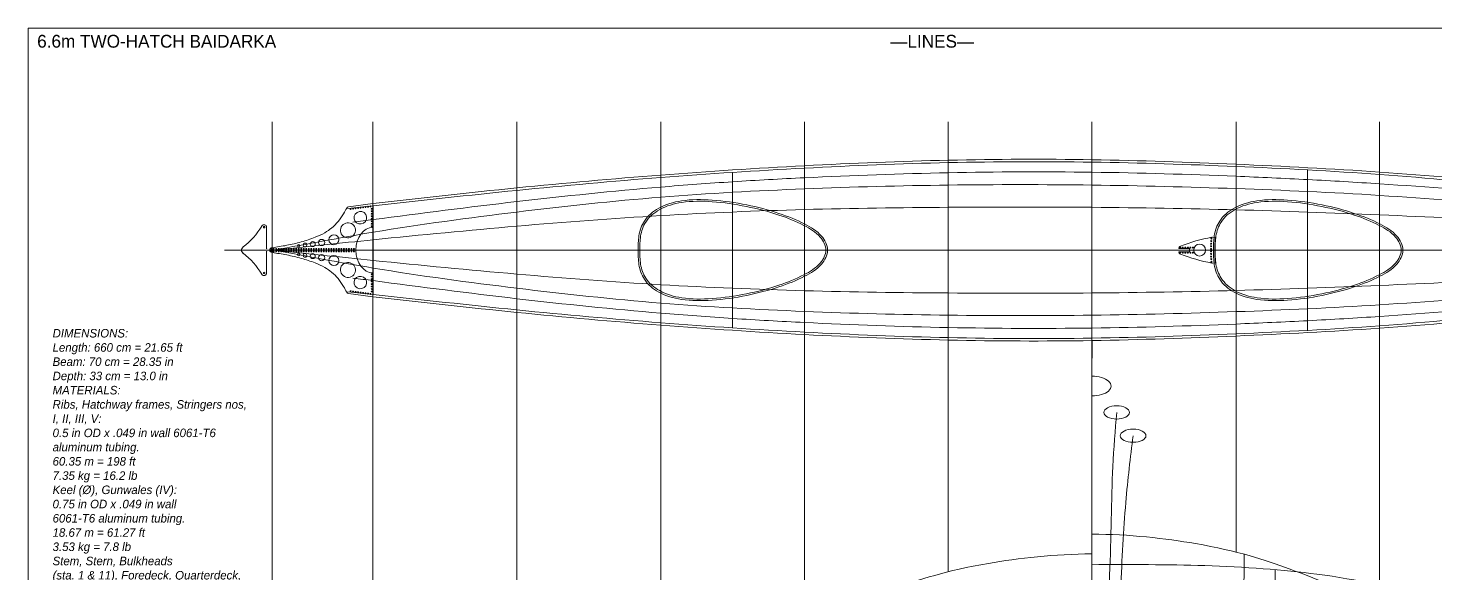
# Model space of a CAD drawing. Header units: centimetres. Extents: x -53 to 53, y -40 to 40.
# Drawn here: x -52.7 to 17, y 13 to 40 of the extents above; entities that cross this region are included whole.
import ezdxf

# ---------------------------------------------------------------- set-up
doc = ezdxf.new("R2010")
doc.units = ezdxf.units.CM
for name, color, linetype in [('Hatchways', 7, 'Continuous'), ('Layer1', 7, 'Continuous'), ('Partner', 7, 'Continuous'), ('Plan', 7, 'Continuous'), ('Quarterdeck', 7, 'Continuous'), ('Rudder', 7, 'Continuous'), ('Sections', 7, 'Continuous'), ('Stringers', 7, 'Continuous')]:
    doc.layers.add(name, color=color, linetype=linetype)

msp = doc.modelspace()

# ---------------------------------------------------------------- linework, layer by layer
at = {"layer": 'Hatchways', "color": 7, "lineweight": 9}
for points, knots in [([(-22.478, 28.999), (-22.479, 28.761), (-22.481, 28.263), (-22.205, 27.463), (-21.428, 26.815), (-20.234, 26.476), (-18.744, 26.486), (-17.119, 26.718), (-15.579, 27.12), (-14.325, 27.621), (-13.41, 28.162), (-12.969, 28.999), (-13.41, 29.835), (-14.325, 30.377), (-15.579, 30.877), (-17.119, 31.279), (-18.744, 31.511), (-20.234, 31.521), (-21.428, 31.183), (-22.205, 30.534), (-22.481, 29.734), (-22.479, 29.236), (-22.478, 28.999)], [0, 0, 0, 0, 0.030333, 0.063475, 0.104491, 0.155059, 0.220228, 0.293819, 0.36459, 0.42361, 0.467596, 0.5, 0.532404, 0.57639, 0.63541, 0.706181, 0.779772, 0.844941, 0.895509, 0.936525, 0.969667, 1, 1, 1, 1]), ([(-22.398, 28.999), (-22.398, 28.765), (-22.398, 28.282), (-22.13, 27.509), (-21.377, 26.885), (-20.218, 26.557), (-18.745, 26.563), (-17.124, 26.807), (-15.591, 27.188), (-14.362, 27.703), (-13.482, 28.211), (-13.057, 28.999), (-13.482, 29.786), (-14.362, 30.294), (-15.591, 30.81), (-17.124, 31.19), (-18.745, 31.434), (-20.218, 31.44), (-21.377, 31.113), (-22.13, 30.489), (-22.398, 29.715), (-22.398, 29.233), (-22.398, 28.999)], [0, 0, 0, 0, 0.030416, 0.06271, 0.103132, 0.153648, 0.219187, 0.293811, 0.366807, 0.425735, 0.469548, 0.5, 0.530452, 0.574265, 0.633193, 0.706189, 0.780813, 0.846352, 0.896868, 0.93729, 0.969584, 1, 1, 1, 1]), ([(6.028, 28.999), (6.027, 28.761), (6.025, 28.263), (6.301, 27.463), (7.078, 26.815), (8.272, 26.476), (9.762, 26.486), (11.387, 26.718), (12.927, 27.12), (14.18, 27.621), (15.095, 28.162), (15.537, 28.999), (15.095, 29.835), (14.18, 30.377), (12.927, 30.877), (11.387, 31.279), (9.762, 31.511), (8.272, 31.521), (7.078, 31.183), (6.301, 30.534), (6.025, 29.734), (6.027, 29.236), (6.028, 28.999)], [0, 0, 0, 0, 0.030333, 0.063475, 0.104491, 0.155059, 0.220228, 0.293819, 0.36459, 0.42361, 0.467596, 0.5, 0.532404, 0.57639, 0.63541, 0.706181, 0.779772, 0.844941, 0.895509, 0.936525, 0.969667, 1, 1, 1, 1]), ([(6.108, 28.999), (6.108, 28.765), (6.109, 28.283), (6.376, 27.51), (7.128, 26.885), (8.293, 26.556), (9.764, 26.566), (11.38, 26.806), (12.915, 27.188), (14.143, 27.702), (15.027, 28.213), (15.446, 28.999), (15.027, 29.784), (14.143, 30.295), (12.914, 30.81), (11.378, 31.191), (9.762, 31.433), (8.292, 31.441), (7.128, 31.112), (6.376, 30.488), (6.108, 29.715), (6.108, 29.233), (6.108, 28.999)], [0, 0, 0, 0, 0.03051, 0.062873, 0.103279, 0.153647, 0.219416, 0.294086, 0.367017, 0.425808, 0.469501, 0.499996, 0.530491, 0.574183, 0.632975, 0.705905, 0.78074, 0.846354, 0.896722, 0.937128, 0.969491, 1, 1, 1, 1]), ([(0, 14.918), (0, 14.918), (1.832, 14.918), (6.298, 14.397), (10.366, 13.048), (14.488, 11.263), (17.53, 9.713), (19.482, 9.112), (19.53, 10.165), (16.912, 11.788), (11.92, 12.975), (5.731, 13.424), (1.872, 13.412), (0, 13.405)], [0, 0, 0, 0, 0, 0.060903, 0.148531, 0.266385, 0.412377, 0.561627, 0.692703, 0.793736, 0.874581, 0.939168, 1, 1, 1, 1]), ([(0, 12.425), (-1.872, 12.431), (-5.731, 12.444), (-11.92, 11.995), (-16.912, 10.808), (-19.53, 9.185), (-19.482, 8.132), (-17.53, 8.733), (-14.488, 10.283), (-10.366, 12.068), (-6.298, 13.416), (-1.832, 13.938), (0, 13.938)], [0, 0, 0, 0, 0.060832, 0.125419, 0.206264, 0.307297, 0.438373, 0.587623, 0.733615, 0.851469, 0.939097, 1, 1, 1, 1])]:
    msp.add_open_spline(points, degree=3, knots=knots, dxfattribs=at)
at = {"layer": 'Layer1', "color": 7, "lineweight": 9}
for p, q in [((-52.705, -40.005), (-52.705, 40.005)), ((-52.705, 40.005), (52.705, 40.005)), ((-17.812, 25.146), (-17.812, 32.851)), ((10.688, 25.02), (10.688, 32.977)), ((0.015, 24.517), (0, 22.748))]:
    msp.add_line(p, q, dxfattribs=at)
at = {"layer": 'Partner', "color": 7, "lineweight": 9}
for p, q in [((6.121, 29.625), (5.976, 29.643)), ((4.829, 29.078), (4.304, 29.078)), ((4.829, 28.919), (4.304, 28.919)), ((4.829, 29.078), (4.829, 28.999)), ((4.829, 28.919), (4.829, 28.999)), ((6.121, 28.372), (5.976, 28.354))]:
    msp.add_line(p, q, dxfattribs=at)
for centre, radius in [((5.336, 28.999), 0.294), ((4.379, 28.874), 0.025), ((4.504, 28.874), 0.025), ((4.629, 28.874), 0.025), ((4.754, 28.874), 0.025), ((4.879, 28.874), 0.025), ((5.004, 28.874), 0.025), ((5.904, 28.936), 0.025), ((5.904, 28.808), 0.025), ((5.907, 28.68), 0.025), ((5.914, 28.552), 0.025), ((5.923, 28.424), 0.025)]:
    msp.add_circle(centre, radius, dxfattribs=at)
at = {"layer": 'Partner', "color": 7, "lineweight": 9, "extrusion": (0, 0, -1)}
for centre in [(-5.907, 29.318), (-5.914, 29.446), (-5.923, 29.573), (-4.379, 29.123), (-4.504, 29.123), (-4.629, 29.123), (-4.754, 29.123), (-4.879, 29.123), (-5.004, 29.123), (-5.904, 29.189), (-5.904, 29.061)]:
    msp.add_circle(centre, 0.025, dxfattribs=at)
at = {"layer": 'Partner', "color": 7, "lineweight": 9}
for centre, radius, start, end in [((7.667, 20.678), 9.128, 100.93091, 111.05251), ((4.427, 28.919), 0.125, 180, 251.71442), ((5.964, 28.479), 0.125, 257.31788, 278.28871)]:
    msp.add_arc(centre, radius, start, end, dxfattribs=at)
at = {"layer": 'Partner', "color": 7, "lineweight": 9, "extrusion": (0, 0, -1)}
for centre, radius, start, end in [((-5.964, 29.518), 0.125, 77.31788, 98.28871), ((-4.427, 29.078), 0.125, 0, 71.71442), ((-7.667, 37.319), 9.128, 280.93091, 291.05251)]:
    msp.add_arc(centre, radius, start, end, dxfattribs=at)
at = {"layer": 'Partner', "color": 7, "lineweight": 9}
for points in [[(6.092, 28.999), (6.092, 29.057), (6.092, 29.173), (6.099, 29.382), (6.11, 29.532), (6.121, 29.625)], [(6.092, 28.999), (6.092, 28.94), (6.092, 28.824), (6.099, 28.615), (6.11, 28.465), (6.121, 28.372)]]:
    msp.add_open_spline(points, degree=3, knots=[0, 0, 0, 0, 0.280108, 0.552357, 1, 1, 1, 1], dxfattribs=at)
at = {"layer": 'Plan', "color": 7, "lineweight": 9}
for p, q in [((-40.61, 35.358), (-40.61, -35.362)), ((-35.625, -35.362), (-35.625, 35.358)), ((-28.5, 31.96), (-28.5, 35.358)), ((-21.36, 35.358), (-21.36, 4.407)), ((-14.235, 35.358), (-14.235, 33.061)), ((-7.125, 33.336), (-7.125, 35.358)), ((0, 35.358), (0, 33.361)), ((7.14, 35.358), (7.14, 33.149)), ((14.25, 32.75), (14.25, 35.358)), ((-14.235, 33.061), (-14.235, 24.936)), ((-7.125, 24.661), (-7.125, 33.336)), ((0, 33.361), (0, -22.742)), ((7.14, 33.149), (7.14, 24.849)), ((-21.36, 25.399), (-21.36, 32.599)), ((14.25, 25.247), (14.25, 32.75)), ((-28.5, 26.038), (-28.5, 31.96)), ((-42.972, 28.999), (41.89, 28.999)), ((-28.5, 1.577), (-28.5, 26.816)), ((14.25, 12.382), (14.25, 26.026)), ((-14.235, 25.715), (-14.235, 11.405)), ((-7.125, 13.052), (-7.125, 25.44)), ((7.14, 25.627), (7.14, 14.029))]:
    msp.add_line(p, q, dxfattribs=at)
for points in [[(-35.61, 31.318), (-33.236, 31.582), (-28.492, 32.11), (-21.367, 32.751), (-14.24, 33.211), (-7.113, 33.5), (0.015, 33.528), (7.141, 33.274), (16.66, 32.793), (26.167, 31.761), (33.273, 30.762), (35.65, 30.428)], [(-35.61, 26.679), (-33.236, 26.415), (-28.492, 25.888), (-21.367, 25.246), (-14.24, 24.786), (-7.113, 24.497), (0.015, 24.469), (7.141, 24.723), (16.66, 25.205), (26.167, 26.236), (33.273, 27.235), (35.65, 27.569)]]:
    msp.add_open_spline(points, degree=3, knots=[0, 0, 0, 0, 0.100221, 0.200261, 0.300113, 0.39983, 0.499473, 0.599088, 0.698955, 0.899286, 1, 1, 1, 1], dxfattribs=at)
at = {"layer": 'Quarterdeck', "color": 7, "lineweight": 9}
for p, q in [((-36.83, 31.15), (-35.624, 31.308)), ((-35.624, 31.308), (-35.617, 30.127)), ((-40.733, 28.999), (-36.474, 28.999)), ((-40.733, 28.999), (-36.474, 28.999)), ((-35.624, 26.689), (-35.617, 27.87)), ((-36.83, 26.847), (-35.624, 26.689))]:
    msp.add_line(p, q, dxfattribs=at)
for centre, major_axis, ratio, start_param, end_param in [((-36.816, 31.034), (-0.0939, -0.0727), 0.986376, 4.183072, 5.178781), ((-36.729, 31.039), (0.0177, 0.0139), 0.986133, 5.619718405482762, 11.90290371266235), ((-36.606, 31.055), (0.0177, 0.0139), 0.986133, 5.619718405488946, 11.90290371266853), ((-36.245, 30.606), (-0.246, -0.192), 0.986133, 4.988255, 11.27144), ((-36.482, 31.071), (0.0177, 0.0139), 0.986133, 5.619718405545169, 11.90290371272475), ((-36.359, 31.087), (0.0177, 0.0139), 0.986133, 5.619718405488946, 11.90290371266853), ((-36.235, 31.103), (0.0177, 0.0139), 0.986133, 5.619718405488946, 11.90290371266853), ((-36.112, 31.12), (0.0177, 0.0139), 0.986133, 5.619718405482762, 11.90290371266235), ((-35.988, 31.136), (0.0177, 0.0139), 0.986133, 5.619718405488946, 11.90290371266853), ((-35.865, 31.152), (0.0177, 0.0139), 0.986133, 5.619718405545169, 11.90290371272475), ((-35.741, 31.168), (0.0177, 0.0139), 0.986133, 5.619718405488946, 11.90290371266853), ((-35.685, 31.05), (0.0177, 0.0139), 0.986133, 5.619718405488946, 11.90290371266853), ((-35.684, 30.927), (0.0177, 0.0139), 0.986133, 5.619718405488946, 11.90290371266853), ((-35.683, 30.803), (0.0177, 0.0139), 0.986133, 5.619718405488946, 11.90290371266853), ((-35.682, 30.679), (0.0177, 0.0139), 0.986133, 5.619718405538983, 11.90290371271857), ((-36.86, 29.981), (-0.295, -0.231), 0.986133, 5.145357, 11.428542), ((-35.682, 30.555), (0.0177, 0.0139), 0.986133, 5.619718405538983, 11.90290371271857), ((-35.681, 30.431), (0.0177, 0.0139), 0.986133, 5.619718405488946, 11.90290371266853), ((-35.68, 30.307), (0.0177, 0.0139), 0.986133, 5.619718405488946, 11.90290371266853), ((-35.679, 30.183), (0.0177, 0.0139), 0.986133, 5.619718405488946, 11.90290371266853), ((-39.301, 29.217), (-0.0492, -0.0385), 0.986133, 5.619718405488408, 11.90290371266799), ((-38.983, 29.257), (-0.0739, -0.0577), 0.986133, 5.619718405501113, 11.9029037126807), ((-38.606, 29.296), (-0.0985, -0.077), 0.986133, 5.619718405507538, 11.90290371268712), ((-38.16, 29.376), (-0.123, -0.096), 0.986133, 5.619718405504127, 11.90290371268371), ((-37.554, 29.515), (-0.197, -0.154), 0.986133, 5.619718405502479, 11.90290371268206), ((-40.614, 28.999), (-0.0941, -0.0735), 0.986133, 4.048922, 5.619718), ((-40.665, 29.06), (0.0177, 0.0139), 0.986133, 5.619718405488913, 11.9029037126685), ((-40.541, 29.06), (0.0177, 0.0139), 0.986133, 5.619718405482734, 11.90290371266232), ((-40.416, 29.06), (0.0177, 0.0139), 0.986133, 5.619718405482724, 11.90290371266231), ((-40.292, 29.06), (0.0177, 0.0139), 0.986133, 5.619718405482777, 11.90290371266236), ((-40.168, 29.06), (0.0177, 0.0139), 0.986133, 5.619718405482777, 11.90290371266236), ((-40.043, 29.06), (0.0177, 0.0139), 0.986133, 5.619718405538999, 11.90290371271859), ((-39.919, 29.06), (0.0177, 0.0139), 0.986133, 5.619718405482777, 11.90290371266236), ((-39.795, 29.06), (0.0177, 0.0139), 0.986133, 5.619718405482777, 11.90290371266236), ((-39.67, 29.06), (0.0177, 0.0139), 0.986133, 5.619718405482777, 11.90290371266236), ((-39.546, 29.06), (0.0177, 0.0139), 0.986133, 5.619718405482777, 11.90290371266236), ((-39.422, 29.06), (0.0177, 0.0139), 0.986133, 5.619718405538999, 11.90290371271859), ((-39.297, 29.06), (0.0177, 0.0139), 0.986133, 5.619718405482777, 11.90290371266236), ((-39.173, 29.06), (0.0177, 0.0139), 0.986133, 5.619718405482777, 11.90290371266236), ((-39.049, 29.06), (0.0177, 0.0139), 0.986133, 5.619718405482777, 11.90290371266236), ((-38.924, 29.06), (0.0177, 0.0139), 0.986133, 5.619718405482777, 11.90290371266236), ((-38.8, 29.06), (0.0177, 0.0139), 0.986133, 5.619718405538999, 11.90290371271859), ((-38.676, 29.06), (0.0177, 0.0139), 0.986133, 5.619718405482777, 11.90290371266236), ((-38.551, 29.06), (0.0177, 0.0139), 0.986133, 5.619718405482777, 11.90290371266236), ((-38.427, 29.06), (0.0177, 0.0139), 0.986133, 5.619718405538999, 11.90290371271859), ((-38.303, 29.06), (0.0177, 0.0139), 0.986133, 5.619718405482777, 11.90290371266236), ((-38.178, 29.06), (0.0177, 0.0139), 0.986133, 5.619718405482777, 11.90290371266236), ((-38.054, 29.06), (0.0177, 0.0139), 0.986133, 5.619718405482777, 11.90290371266236), ((-37.93, 29.06), (0.0177, 0.0139), 0.986133, 5.619718405482777, 11.90290371266236), ((-37.805, 29.06), (0.0177, 0.0139), 0.986133, 5.619718405538999, 11.90290371271859), ((-37.681, 29.06), (0.0177, 0.0139), 0.986133, 5.619718405482777, 11.90290371266236), ((-37.557, 29.06), (0.0177, 0.0139), 0.986133, 5.619718405482777, 11.90290371266236), ((-37.432, 29.06), (0.0177, 0.0139), 0.986133, 5.619718405482777, 11.90290371266236), ((-37.308, 29.06), (0.0177, 0.0139), 0.986133, 5.619718405482777, 11.90290371266236), ((-37.184, 29.06), (0.0177, 0.0139), 0.986133, 5.619718405538999, 11.90290371271859), ((-37.059, 29.06), (0.0177, 0.0139), 0.986133, 5.619718405482777, 11.90290371266236), ((-36.935, 29.06), (0.0177, 0.0139), 0.986133, 5.619718405482777, 11.90290371266236), ((-36.811, 29.06), (0.0177, 0.0139), 0.986133, 5.619718405482777, 11.90290371266236), ((-36.686, 29.06), (0.0177, 0.0139), 0.986133, 5.619718405482777, 11.90290371266236), ((-36.562, 29.06), (0.0177, 0.0139), 0.986133, 5.619718405538999, 11.90290371271859), ((-35.61, 28.999), (0.007, -1.128), 0.765309, 4.708861, 6.268486)]:
    msp.add_ellipse(centre, major_axis=major_axis, ratio=ratio, start_param=start_param, end_param=end_param, dxfattribs=at)
at = {"layer": 'Quarterdeck', "color": 7, "lineweight": 9, "extrusion": (0, 0, -1)}
for centre, major_axis, ratio, start_param, end_param in [((-35.61, 28.999), (0.007, 1.128), 0.765309, 4.708861, 6.268486), ((-40.614, 28.999), (-0.0941, 0.0735), 0.986133, 4.048922, 5.619718), ((-40.665, 28.937), (0.0177, -0.0139), 0.986133, 5.619718405488913, 11.9029037126685), ((-40.541, 28.937), (0.0177, -0.0139), 0.986133, 5.619718405482734, 11.90290371266232), ((-40.416, 28.937), (0.0177, -0.0139), 0.986133, 5.619718405482724, 11.90290371266231), ((-40.292, 28.937), (0.0177, -0.0139), 0.986133, 5.619718405482777, 11.90290371266236), ((-40.168, 28.937), (0.0177, -0.0139), 0.986133, 5.619718405482777, 11.90290371266236), ((-40.043, 28.937), (0.0177, -0.0139), 0.986133, 5.619718405538999, 11.90290371271859), ((-39.919, 28.937), (0.0177, -0.0139), 0.986133, 5.619718405482777, 11.90290371266236), ((-39.795, 28.937), (0.0177, -0.0139), 0.986133, 5.619718405482777, 11.90290371266236), ((-39.67, 28.937), (0.0177, -0.0139), 0.986133, 5.619718405482777, 11.90290371266236), ((-39.546, 28.937), (0.0177, -0.0139), 0.986133, 5.619718405482777, 11.90290371266236), ((-39.422, 28.937), (0.0177, -0.0139), 0.986133, 5.619718405538999, 11.90290371271859), ((-39.301, 28.78), (-0.0492, 0.0385), 0.986133, 5.619718405488408, 11.90290371266799), ((-39.297, 28.937), (0.0177, -0.0139), 0.986133, 5.619718405482777, 11.90290371266236), ((-39.173, 28.937), (0.0177, -0.0139), 0.986133, 5.619718405482777, 11.90290371266236), ((-38.983, 28.741), (-0.0739, 0.0577), 0.986133, 5.619718405501113, 11.9029037126807), ((-39.049, 28.937), (0.0177, -0.0139), 0.986133, 5.619718405482777, 11.90290371266236), ((-38.924, 28.937), (0.0177, -0.0139), 0.986133, 5.619718405482777, 11.90290371266236), ((-38.8, 28.937), (0.0177, -0.0139), 0.986133, 5.619718405538999, 11.90290371271859), ((-38.606, 28.701), (-0.0985, 0.077), 0.986133, 5.619718405507538, 11.90290371268712), ((-38.676, 28.937), (0.0177, -0.0139), 0.986133, 5.619718405482777, 11.90290371266236), ((-38.551, 28.937), (0.0177, -0.0139), 0.986133, 5.619718405482777, 11.90290371266236), ((-38.427, 28.937), (0.0177, -0.0139), 0.986133, 5.619718405538999, 11.90290371271859), ((-38.303, 28.937), (0.0177, -0.0139), 0.986133, 5.619718405482777, 11.90290371266236), ((-38.16, 28.621), (-0.123, 0.096), 0.986133, 5.619718405504127, 11.90290371268371), ((-38.178, 28.937), (0.0177, -0.0139), 0.986133, 5.619718405482777, 11.90290371266236), ((-38.054, 28.937), (0.0177, -0.0139), 0.986133, 5.619718405482777, 11.90290371266236), ((-37.93, 28.937), (0.0177, -0.0139), 0.986133, 5.619718405482777, 11.90290371266236), ((-37.805, 28.937), (0.0177, -0.0139), 0.986133, 5.619718405538999, 11.90290371271859), ((-37.554, 28.483), (-0.197, 0.154), 0.986133, 5.619718405502479, 11.90290371268206), ((-37.681, 28.937), (0.0177, -0.0139), 0.986133, 5.619718405482777, 11.90290371266236), ((-37.557, 28.937), (0.0177, -0.0139), 0.986133, 5.619718405482777, 11.90290371266236), ((-37.432, 28.937), (0.0177, -0.0139), 0.986133, 5.619718405482777, 11.90290371266236), ((-37.308, 28.937), (0.0177, -0.0139), 0.986133, 5.619718405482777, 11.90290371266236), ((-37.184, 28.937), (0.0177, -0.0139), 0.986133, 5.619718405538999, 11.90290371271859), ((-37.059, 28.937), (0.0177, -0.0139), 0.986133, 5.619718405482777, 11.90290371266236), ((-36.935, 28.937), (0.0177, -0.0139), 0.986133, 5.619718405482777, 11.90290371266236), ((-36.811, 28.937), (0.0177, -0.0139), 0.986133, 5.619718405482777, 11.90290371266236), ((-36.686, 28.937), (0.0177, -0.0139), 0.986133, 5.619718405482777, 11.90290371266236), ((-36.562, 28.937), (0.0177, -0.0139), 0.986133, 5.619718405538999, 11.90290371271859), ((-36.86, 28.016), (-0.295, 0.231), 0.986133, 5.145357, 11.428542), ((-36.245, 27.391), (-0.246, 0.192), 0.986133, 4.988255, 11.27144), ((-35.683, 27.195), (0.0177, -0.0139), 0.986133, 5.619718405488946, 11.90290371266853), ((-35.682, 27.318), (0.0177, -0.0139), 0.986133, 5.619718405545169, 11.90290371272475), ((-35.682, 27.442), (0.0177, -0.0139), 0.986133, 5.619718405538983, 11.90290371271857), ((-35.68, 27.69), (0.0177, -0.0139), 0.986133, 5.619718405488946, 11.90290371266853), ((-35.681, 27.566), (0.0177, -0.0139), 0.986133, 5.619718405488946, 11.90290371266853), ((-35.679, 27.814), (0.0177, -0.0139), 0.986133, 5.619718405488946, 11.90290371266853), ((-36.816, 26.964), (-0.0939, 0.0727), 0.986376, 4.183072, 5.178781), ((-36.729, 26.958), (0.0177, -0.0139), 0.986133, 5.619718405482762, 11.90290371266235), ((-36.606, 26.942), (0.0177, -0.0139), 0.986133, 5.619718405488946, 11.90290371266853), ((-36.482, 26.926), (0.0177, -0.0139), 0.986133, 5.619718405545169, 11.90290371272475), ((-36.359, 26.91), (0.0177, -0.0139), 0.986133, 5.619718405488946, 11.90290371266853), ((-36.235, 26.894), (0.0177, -0.0139), 0.986133, 5.619718405488946, 11.90290371266853), ((-36.112, 26.878), (0.0177, -0.0139), 0.986133, 5.619718405482762, 11.90290371266235), ((-35.988, 26.861), (0.0177, -0.0139), 0.986133, 5.619718405488946, 11.90290371266853), ((-35.865, 26.845), (0.0177, -0.0139), 0.986133, 5.619718405545169, 11.90290371272475), ((-35.741, 26.829), (0.0177, -0.0139), 0.986133, 5.619718405488946, 11.90290371266853), ((-35.685, 26.947), (0.0177, -0.0139), 0.986133, 5.619718405488946, 11.90290371266853), ((-35.684, 27.071), (0.0177, -0.0139), 0.986133, 5.619718405488946, 11.90290371266853)]:
    msp.add_ellipse(centre, major_axis=major_axis, ratio=ratio, start_param=start_param, end_param=end_param, dxfattribs=at)
at = {"layer": 'Quarterdeck', "color": 7, "lineweight": 9}
for points in [[(-36.922, 31.084), (-36.973, 30.99), (-37.099, 30.758), (-37.328, 30.407), (-37.65, 30.096), (-38.031, 29.826), (-38.542, 29.602), (-39.176, 29.392), (-39.889, 29.229), (-40.373, 29.154), (-40.613, 29.117)], [(-36.922, 26.913), (-36.973, 27.007), (-37.099, 27.239), (-37.328, 27.591), (-37.65, 27.901), (-38.031, 28.171), (-38.542, 28.395), (-39.176, 28.605), (-39.889, 28.768), (-40.373, 28.843), (-40.613, 28.88)]]:
    msp.add_open_spline(points, degree=3, knots=[0, 0, 0, 0, 0.073093, 0.181384, 0.284917, 0.376983, 0.499412, 0.66407, 0.833918, 1, 1, 1, 1], dxfattribs=at)
at = {"layer": 'Rudder', "color": 7, "lineweight": 9}
for p, q in [((-40.887, 29.061), (-40.887, 30.136)), ((-40.887, 28.936), (-40.887, 27.861))]:
    msp.add_line(p, q, dxfattribs=at)
for centre, major_axis, ratio, start_param, end_param in [((-44.309, 32.142), (0, -3.75), 0.994672, 0.649418, 1.024058), ((-41.895, 29.034), (0, -0.25), 0.994672, 5.113812, 5.629268), ((-40.882, 28.936), (0, -0.0625), 0.077893, 4.655857, 4.970016), ((-40.882, 28.936), (0, -0.0625), 0.077893, 4.687086, 5.001245), ((-40.882, 28.936), (0, 0.0625), 0.077893, 0, 0.314159), ((-40.882, 28.936), (0, 0.0625), 0.077893, 0.025303, 0.339463), ((-40.882, 28.936), (0, 0.0625), 0.077893, 0.056532, 0.370691), ((-41.012, 27.861), (0, -0.125), 0.994672, 5.254189, 7.851618)]:
    msp.add_ellipse(centre, major_axis=major_axis, ratio=ratio, start_param=start_param, end_param=end_param, dxfattribs=at)
at = {"layer": 'Rudder', "color": 7, "lineweight": 9, "extrusion": (0, 0, -1)}
for centre, major_axis, ratio, start_param, end_param in [((-41.012, 30.136), (0, 0.125), 0.994672, 5.254189, 7.851618), ((-41.895, 28.963), (0, 0.25), 0.994672, 5.113812, 5.629268), ((-44.309, 25.855), (0, 3.75), 0.994672, 0.649418, 1.024058), ((-40.882, 29.061), (0, 0.0625), 0.077893, 4.687086, 5.001245), ((-40.882, 29.061), (0, 0.0625), 0.077893, 4.655857, 4.970016), ((-40.882, 29.061), (0, -0.0625), 0.077893, 0.056532, 0.370691), ((-40.882, 29.061), (0, -0.0625), 0.077893, 0, 0.314159), ((-40.882, 29.061), (0, -0.0625), 0.077893, 0.025303, 0.339463)]:
    msp.add_ellipse(centre, major_axis=major_axis, ratio=ratio, start_param=start_param, end_param=end_param, dxfattribs=at)
at = {"layer": 'Rudder', "color": 7, "lineweight": 9}
for centre in [(-41.012, 30.136), (-41.012, 27.861)]:
    msp.add_ellipse(centre, major_axis=(0, 0.0397), ratio=0.994672, dxfattribs=at)
for points in [[(-42.137, 28.999), (-42.138, 28.999), (-42.14, 29), (-42.139, 29.01), (-42.136, 29.024), (-42.131, 29.041), (-42.126, 29.054), (-42.124, 29.061)], [(-42.137, 28.999), (-42.138, 28.998), (-42.14, 28.998), (-42.139, 28.987), (-42.136, 28.973), (-42.131, 28.956), (-42.126, 28.943), (-42.124, 28.936)]]:
    msp.add_open_spline(points, degree=3, knots=[0, 0, 0, 0, 0.235521, 0.421586, 0.610194, 0.800203, 1, 1, 1, 1], dxfattribs=at)
at = {"layer": 'Sections', "color": 7, "lineweight": 9}
for p, q in [((-35.61, 31.199), (-35.61, 30.512)), ((-35.61, 31.199), (-35.61, 28.999)), ((-35.61, 30.512), (-35.61, 29.886)), ((-35.61, 29.511), (-35.61, 29.886)), ((-35.61, 28.999), (-35.61, 29.511)), ((-35.61, 26.799), (-35.61, 28.999)), ((-35.61, 28.999), (-35.61, 28.486)), ((-35.61, 28.486), (-35.61, 28.111)), ((-35.61, 27.485), (-35.61, 28.111)), ((-35.61, 26.799), (-35.61, 27.485))]:
    msp.add_line(p, q, dxfattribs=at)
at = {"layer": 'Stringers', "color": 7, "lineweight": 9}
for p, q in [((7.54, 13.924), (7.508, 9.034)), ((9.08, 13.155), (9.091, 8.569))]:
    msp.add_line(p, q, dxfattribs=at)
at = {"layer": 'Stringers', "color": 7, "lineweight": 9, "extrusion": (0, 0, -1)}
msp.add_ellipse((0, 22.258), major_axis=(0.95, 0), ratio=0.516154, start_param=4.712389, end_param=7.853982, dxfattribs=at)
at = {"layer": 'Stringers', "color": 7, "lineweight": 9}
for centre in [(1.227, 20.954), (2.042, 19.798)]:
    msp.add_ellipse(centre, major_axis=(0.635, 0), ratio=0.516154, start_param=4.712389, end_param=10.995574, dxfattribs=at)
for points, knots in [([(36.89, 30.11), (36.474, 30.181), (33.691, 30.622), (28.526, 31.307), (21.398, 32.12), (14.275, 32.799), (7.143, 33.172), (0.017, 33.403), (-7.113, 33.381), (-14.24, 33.089), (-21.367, 32.629), (-28.492, 31.985), (-33.653, 31.413), (-36.444, 31.107), (-36.86, 31.062)], [0, 0, 0, 0, 0.017125, 0.114342, 0.211233, 0.307884, 0.404279, 0.500563, 0.596807, 0.693122, 0.789572, 0.886205, 0.983012, 1, 1, 1, 1]), ([(-36.61, 30.38), (-36.277, 30.424), (-33.571, 30.782), (-28.496, 31.435), (-22.555, 32.047), (-17.8, 32.399), (-13.05, 32.658), (-7.113, 32.875), (0.016, 32.901), (5.954, 32.722), (10.703, 32.503), (15.457, 32.225), (21.4, 31.749), (28.533, 31.02), (33.598, 30.294), (36.308, 29.934), (36.642, 29.89)], [0, 0, 0, 0, 0.013722, 0.111403, 0.208804, 0.257381, 0.305894, 0.402823, 0.499688, 0.596592, 0.645076, 0.693605, 0.790808, 0.888308, 0.986231, 1, 1, 1, 1]), ([(40.943, 29.254), (41.037, 29.237), (41.239, 29.201), (41.438, 29.176), (41.398, 29.145), (41.085, 29.163), (40.618, 29.205), (40.024, 29.255), (39.365, 29.314), (38.536, 29.395), (37.296, 29.521), (33.897, 29.85), (28.53, 30.549), (21.395, 31.164), (14.274, 31.757), (7.143, 32.07), (0.016, 32.254), (-7.112, 32.255), (-14.24, 32.068), (-21.376, 31.688), (-28.499, 30.914), (-34.891, 30.059), (-38.876, 29.306), (-40.505, 28.999)], [0, 0, 0, 0, 0.005845, 0.012586, 0.020094, 0.027527, 0.033926, 0.04199, 0.0504, 0.058323, 0.071975, 0.094747, 0.179787, 0.26456, 0.349165, 0.43358, 0.517916, 0.602224, 0.686569, 0.771043, 0.855853, 0.941049, 1, 1, 1, 1]), ([(41.183, 29.152), (41.254, 29.143), (41.393, 29.125), (41.573, 29.119), (41.664, 29.111), (41.674, 29.095), (41.649, 29.098), (41.535, 29.095), (41.328, 29.106), (41.071, 29.116), (40.703, 29.126), (40.121, 29.142), (39.267, 29.203), (38.189, 29.253), (36.934, 29.327), (33.677, 29.501), (28.524, 29.969), (21.395, 30.414), (14.268, 30.764), (7.142, 31.021), (0.015, 31.142), (-7.111, 31.139), (-14.239, 31.043), (-21.368, 30.753), (-28.492, 30.208), (-34.859, 29.599), (-38.848, 29.172), (-40.466, 28.999)], [0, 0, 0, 0, 0.004678, 0.009025, 0.013241, 0.01664, 0.019342, 0.024557, 0.030386, 0.033905, 0.038612, 0.047416, 0.056368, 0.069827, 0.086168, 0.100953, 0.185355, 0.269608, 0.353724, 0.43776, 0.521743, 0.605711, 0.689695, 0.773759, 0.857992, 0.942392, 1, 1, 1, 1]), ([(40.943, 28.743), (41.037, 28.76), (41.239, 28.796), (41.438, 28.821), (41.398, 28.852), (41.085, 28.834), (40.618, 28.792), (40.024, 28.742), (39.365, 28.684), (38.536, 28.602), (37.296, 28.476), (33.897, 28.147), (28.53, 27.448), (21.395, 26.833), (14.274, 26.24), (7.143, 25.927), (0.016, 25.743), (-7.112, 25.742), (-14.24, 25.929), (-21.376, 26.309), (-28.499, 27.083), (-34.891, 27.938), (-38.876, 28.691), (-40.505, 28.999)], [0, 0, 0, 0, 0.005845, 0.012586, 0.020094, 0.027527, 0.033926, 0.04199, 0.0504, 0.058323, 0.071975, 0.094747, 0.179787, 0.26456, 0.349165, 0.43358, 0.517916, 0.602224, 0.686569, 0.771043, 0.855853, 0.941049, 1, 1, 1, 1]), ([(41.183, 28.845), (41.254, 28.854), (41.393, 28.872), (41.573, 28.878), (41.664, 28.886), (41.674, 28.902), (41.649, 28.899), (41.535, 28.902), (41.328, 28.891), (41.071, 28.881), (40.703, 28.871), (40.121, 28.856), (39.267, 28.794), (38.189, 28.744), (36.934, 28.67), (33.677, 28.496), (28.524, 28.028), (21.395, 27.583), (14.268, 27.233), (7.142, 26.976), (0.015, 26.855), (-7.111, 26.858), (-14.239, 26.954), (-21.368, 27.244), (-28.492, 27.789), (-34.859, 28.398), (-38.848, 28.825), (-40.466, 28.999)], [0, 0, 0, 0, 0.004678, 0.009025, 0.013241, 0.01664, 0.019342, 0.024557, 0.030386, 0.033905, 0.038612, 0.047416, 0.056368, 0.069827, 0.086168, 0.100953, 0.185355, 0.269608, 0.353724, 0.43776, 0.521743, 0.605711, 0.689695, 0.773759, 0.857992, 0.942392, 1, 1, 1, 1]), ([(36.89, 27.887), (36.474, 27.817), (33.691, 27.376), (28.526, 26.69), (21.398, 25.877), (14.275, 25.198), (7.143, 24.825), (0.017, 24.594), (-7.113, 24.616), (-14.24, 24.908), (-21.367, 25.368), (-28.492, 26.013), (-33.653, 26.584), (-36.444, 26.89), (-36.86, 26.936)], [0, 0, 0, 0, 0.017125, 0.114342, 0.211233, 0.307884, 0.404279, 0.500563, 0.596807, 0.693122, 0.789572, 0.886205, 0.983012, 1, 1, 1, 1]), ([(-36.61, 27.617), (-36.277, 27.573), (-33.571, 27.215), (-28.496, 26.563), (-22.555, 25.951), (-17.8, 25.599), (-13.05, 25.339), (-7.113, 25.122), (0.016, 25.096), (5.954, 25.275), (10.703, 25.494), (15.457, 25.772), (21.4, 26.248), (28.533, 26.977), (33.598, 27.703), (36.308, 28.063), (36.642, 28.107)], [0, 0, 0, 0, 0.013722, 0.111403, 0.208804, 0.257381, 0.305894, 0.402823, 0.499688, 0.596592, 0.645076, 0.693605, 0.790808, 0.888308, 0.986231, 1, 1, 1, 1]), ([(1.227, 20.954), (1.155, 20.067), (1.015, 18.355), (0.965, 15.715), (0.899, 13.076), (0.773, 10.735), (0.798, 8.176), (0.772, 5.166), (0.86, 2.281), (0.938, -0.15), (1.018, -2.679), (1.144, -4.893), (1.636, -6.648), (2.038, -8.222), (2.63, -9.117), (4.017, -10.666), (7.765, -13.932), (11.325, -16.682), (14.122, -18.58), (16.181, -19.646), (16.828, -19.94), (16.985, -20.045), (16.985, -20.045)], [0, 0, 0, 0, 0.008966, 0.017299, 0.025379, 0.031893, 0.037071, 0.047066, 0.058239, 0.064985, 0.074006, 0.09088, 0.108038, 0.133834, 0.165154, 0.193492, 0.355262, 0.516745, 0.677966, 0.839032, 1, 1, 1, 1, 1]), ([(2.042, 19.798), (1.909, 18.722), (1.623, 16.403), (1.418, 12.07), (1.17, 7.009), (1.318, 2.743), (1.649, -0.558), (2.053, -2.672), (2.52, -4.16), (3.169, -5.329), (4.181, -6.11), (6.815, -7.789), (12.405, -11.005), (17.323, -13.656), (22.071, -15.609), (24.569, -16.551), (25.553, -16.742), (25.8, -16.842)], [0, 0, 0, 0, 0.011286, 0.0243, 0.038797, 0.05315, 0.065505, 0.081075, 0.097313, 0.112612, 0.13897, 0.182939, 0.347136, 0.510816, 0.674174, 0.837164, 1, 1, 1, 1])]:
    msp.add_open_spline(points, degree=3, knots=knots, dxfattribs=at)

# ---------------------------------------------------------------- texts
at = {"layer": 'Layer1', "color": 7, "lineweight": 9, "char_height": 0.635, "attachment_point": 1}
for s, insert, width in [('{\\C7;\\l\\Fplotter|b0|i0|c00|p34; 6.6m TWO-HATCH BAIDARKA\\P}', (-52.493, 39.671), 15.5575), ('{\\C7;\\l\\Fplotter|b0|i0|c00|p34;\\H1.00x;—LINES—\\P}', (-9.988, 39.671), 20.8915)]:
    msp.add_mtext(s, dxfattribs=dict(at, insert=insert, width=width))
at = {"layer": 'Plan', "color": 7, "lineweight": 9, "insert": (-51.493, 25.091), "char_height": 0.423333, "width": 9.89012, "attachment_point": 1}
msp.add_mtext('{\\C7;\\l\\Fplotter|b0|i1|c01|p34;\\H1.00x;DIMENSIONS:\\PLength: 660 cm = 21.65 ft\\PBeam: 70 cm = 28.35 in\\PDepth: 33 cm = 13.0 in\\PMATERIALS:\\P\\l\\Fplotter|b0|i0|c00|p34;\\l\\Fplotter|b0|i1|c01|p34;Ribs, Hatchway frames, Stringers nos, I, II, III, V:\\P0.5 in OD x .049 in wall 6061-T6 aluminum tubing.\\P60.35 m = 198 ft\\P7.35 kg = 16.2 lb\\P\\l\\Fplotter|b0|i0|c00|p34;\\l\\Fplotter|b0|i1|c01|p34;Keel (Ø), Gunwales (IV): \\P0.75 in OD x .049 in wall\\P6061-T6 aluminum tubing.\\P18.67 m = 61.27 ft\\P3.53 kg = 7.8 lb\\P\\l\\Fplotter|b0|i0|c00|p34;\\l\\Fplotter|b0|i1|c01|p34;Stem, Stern, Bulkheads \\P(sta. 1 & 11), Foredeck, Quarterdeck, Hatch coamings, Rudder quadrants:\\P.063 in 6061-T6, 5083 or 5086 aluminum sheet.\\P4805 sq cm = 5.17 sq ft \\P2.1 kg = 4.67 lb\\PFrame/gunwale knees, Mast partner, Stemhead, Stemspacers, Rudder blade, Rudder spacer:\\P.125 in 6061-T6, 5083 or 5086 aluminum sheet.\\P700 sq cm = .75 sq ft\\P0.62 kg = 1.36 lb\\P\\l\\Fplotter|b0|i0|c00|p34;\\l\\Fplotter|b0|i1|c01|p34;Structural lashings, skin sutures, misc. joinery, etc:\\P45-lb test braided nylon twine, hollow core.\\P600 yd = .25 kg = .5 lb\\PHatch coaming rims:\\P3/4-in (18mm) Ø braided nylon or polyester.\\P3.64 m = 12 ft = 2.0 lb\\PSkin membrane, hull & deck:\\P26-oz double-weave nylon fabric, 68", uncoated.\\P≈ 80,000 sq cm ≈ 86 sq ft\\P6.88 kg = 15.15 lb\\P\\l\\Fplotter|b0|i0|c00|p34;\\l\\Fplotter|b0|i1|c01|p34;Skin coatings, elastomeric, applied (by brush) to suit:\\PNeoprene (5-6 coats on hull, 1-2 coats on deck) and Hypalon (2-3 topcoats on deck), solvent-based, ≈40% solids by weight.\\PApprox. 4 gallons total, \\P.07 g/sq cm coverage, \\Ptotal ≈ 5.4 kg ≈ 11.8 lb\\P\\l\\Fplotter|b0|i0|c00|p34;\\l\\Fplotter|b0|i1|c01|p34;DISPLACEMENT (Bare Hull):\\PSkeleton: 13.83 kg=30.42 lb\\PSkin: 13.21 kg = 29.06 lb\\PTotal: 27.04 kg = 59.48 lb\\P}', dxfattribs=at)

doc.saveas('drawing.dxf')
